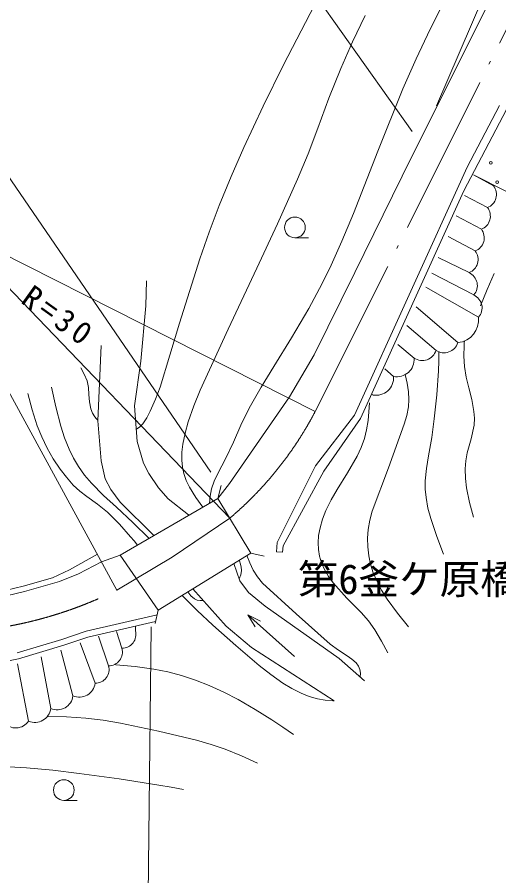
# Model space of a CAD drawing. Units: millimetres, scale not verified. Extents: x 49396 to 689396, y 4676 to 364676.
# Drawn here: x 208111 to 243762, y 228021 to 291591 of the extents above; entities that cross this region are included whole.
import ezdxf
from ezdxf.enums import TextEntityAlignment as Align

# ---------------------------------------------------------------- set-up
doc = ezdxf.new("R2010")
doc.units = ezdxf.units.MM
doc.header["$LTSCALE"] = 1000
doc.linetypes.add('DASHED', pattern=[7.5, 6, -1.5])
doc.linetypes.add('LONG_DASHED_DOTTED', pattern=[15.25, 12, -1.5, 0.25, -1.5])
doc.layers.add('S-SUV', color=7, linetype='Continuous', lineweight=13)
doc.styles.add('ＭＳ ゴシック', font='')
doc.styles.get('ＭＳ ゴシック').set_extended_font_data('MS Gothic')

msp = doc.modelspace()

# ---------------------------------------------------------------- linework, layer by layer
at = {"layer": 'S-SUV'}
for p, q in [((219508, 308276), (237345, 283123)), ((239141, 285023), (245916, 300813)), ((237290, 281236), (243982, 294551)), ((238675, 290712), (240580, 294491)), ((227812, 288052), (230123, 292468)), ((232938, 289761), (233873, 291706)), ((237638, 288507), (238675, 290712)), ((200465, 289966), (222446, 257910)), ((232059, 287791), (232938, 289761)), ((226325, 285007), (227812, 288052)), ((236655, 286275), (237638, 288507)), ((231185, 285593), (232059, 287791)), ((234795, 281669), (236655, 286275)), ((230366, 283372), (231185, 285593)), ((224896, 281945), (226325, 285007)), ((241410, 280487), (243815, 285045)), ((244341, 284756), (241170, 278745)), ((229646, 281477), (230366, 283372)), ((223945, 279797), (224896, 281945)), ((232995, 277050), (234795, 281669)), ((228871, 279605), (229646, 281477)), ((233111, 272693), (237290, 281236)), ((233087, 262124), (241410, 280487)), ((223054, 277637), (223945, 279797)), ((243374, 279096), (241880, 279923)), ((241880, 279923), (244322, 278678)), ((227388, 276296), (228871, 279605)), ((241170, 278745), (233523, 261876)), ((242921, 277491), (241213, 278397)), ((222317, 275674), (223054, 277637)), ((232145, 275012), (232995, 277050)), ((242468, 275886), (240609, 276872)), ((230167, 262391), (203172, 276035)), ((223846, 254497), (203172, 276035)), ((225854, 273018), (227388, 276296)), ((215480, 249173), (201199, 275410)), ((221640, 273700), (222317, 275674)), ((228668, 275259), (229663, 275259)), ((242015, 274281), (240005, 275346)), ((231245, 273007), (232145, 275012)), ((220137, 268949), (221640, 273700)), ((241562, 272676), (239274, 273789)), ((223734, 268501), (225854, 273018)), ((230501, 271505), (231245, 273007)), ((230106, 266581), (233111, 272693)), ((241912, 271024), (238797, 272645)), ((242904, 271421), (243427, 272624)), ((217684, 272078), (217642, 270209)), ((229702, 270028), (230501, 271505)), ((242262, 269371), (238352, 271596)), ((242418, 270209), (242904, 271421)), ((217642, 270209), (217259, 266131)), ((228425, 267856), (229702, 270028)), ((240736, 267496), (237653, 270134)), ((218683, 264202), (220137, 268949)), ((221650, 263981), (223734, 268501)), ((239115, 266924), (236954, 268767)), ((227101, 265721), (228425, 267856)), ((214328, 267278), (214073, 261713)), ((237494, 266352), (236287, 267369)), ((241174, 266500), (241197, 267291)), ((241197, 267291), (241205, 267452)), ((241205, 267452), (241215, 267623)), ((228263, 263475), (230106, 266581)), ((239314, 266117), (239330, 266844)), ((241211, 265727), (241174, 266500)), ((217259, 266131), (216792, 262818)), ((239291, 265400), (239314, 266117)), ((241343, 264938), (241211, 265727)), ((212811, 265642), (213074, 265168)), ((213074, 265168), (213282, 264666)), ((226161, 264187), (227101, 265721)), ((235969, 264985), (235333, 265557)), ((236985, 264494), (236839, 265145)), ((239164, 263627), (239291, 265400)), ((213282, 264666), (213381, 264178)), ((237084, 263845), (236985, 264494)), ((241536, 264153), (241343, 264938)), ((210658, 264196), (210967, 262744)), ((213381, 264178), (213423, 263660)), ((218358, 263320), (218683, 264202)), ((221188, 262820), (221650, 263981)), ((225279, 262633), (226161, 264187)), ((237107, 263297), (237084, 263845)), ((241759, 263279), (241536, 264153)), ((208893, 263729), (209215, 262532)), ((213423, 263660), (213462, 263122)), ((217964, 262429), (218358, 263320)), ((223824, 257056), (228263, 263475)), ((234443, 263619), (234380, 263650)), ((237070, 262750), (237107, 263297)), ((238978, 261860), (239164, 263627)), ((241921, 262404), (241759, 263279)), ((210967, 262744), (211337, 261301)), ((213462, 263122), (213560, 262596)), ((213560, 262596), (213682, 262285)), ((216792, 262818), (217004, 260184)), ((220777, 261623), (221188, 262820)), ((224669, 261391), (225279, 262633)), ((234147, 262384), (234178, 263051)), ((236946, 262104), (237070, 262750)), ((209215, 262532), (209596, 261346)), ((213682, 262285), (213857, 262001)), ((213857, 262001), (213961, 261868)), ((217405, 261488), (217705, 261934)), ((217705, 261934), (217964, 262429)), ((230189, 258384), (233087, 262124)), ((234090, 261719), (234147, 262384)), ((236762, 261468), (236946, 262104)), ((241957, 261898), (241921, 262404)), ((209596, 261346), (209934, 260512)), ((211337, 261301), (211614, 260440)), ((213961, 261868), (214075, 261744)), ((214073, 261713), (214328, 258740)), ((217186, 261258), (217405, 261488)), ((220544, 260804), (220777, 261623)), ((224112, 260121), (224669, 261391)), ((233523, 261876), (230805, 257968)), ((233980, 261049), (234090, 261719)), ((235607, 258238), (236762, 261468)), ((238803, 260484), (238978, 261860)), ((241703, 260364), (241934, 261397)), ((241934, 261397), (241957, 261898)), ((216932, 261079), (217186, 261258)), ((220373, 259985), (220544, 260804)), ((233812, 260399), (233980, 261049)), ((209934, 260512), (210332, 259693)), ((211614, 260440), (211948, 259602)), ((217004, 260184), (217472, 258570)), ((223564, 258948), (224112, 260121)), ((233574, 259731), (233812, 260399)), ((238567, 259107), (238803, 260484)), ((241410, 259329), (241703, 260364)), ((210332, 259693), (210784, 258900)), ((211948, 259602), (212269, 258948)), ((220292, 258783), (220302, 259380)), ((220302, 259380), (220373, 259985)), ((233286, 259097), (233574, 259731)), ((210784, 258900), (211289, 258136)), ((212269, 258948), (212641, 258325)), ((214328, 258740), (214625, 257423)), ((220340, 258286), (220292, 258783)), ((222962, 257804), (223564, 258948)), ((232569, 257846), (233286, 259097)), ((238411, 258185), (238567, 259107)), ((241272, 258146), (241310, 258736)), ((241310, 258736), (241410, 259329)), ((211289, 258136), (211752, 257528)), ((212641, 258325), (213104, 257689)), ((217472, 258570), (217854, 257805)), ((220448, 257801), (220340, 258286)), ((227360, 252705), (230189, 258384)), ((234396, 255028), (235607, 258238)), ((238318, 257272), (238411, 258185)), ((241294, 257444), (241272, 258146)), ((211752, 257528), (212267, 256953)), ((213104, 257689), (213616, 257087)), ((217854, 257805), (218576, 256743)), ((220628, 257292), (220448, 257801)), ((222702, 257243), (222962, 257804)), ((230805, 257968), (227789, 252446)), ((231804, 256632), (232569, 257846)), ((212267, 256953), (212749, 256503)), ((213616, 257087), (214510, 256179)), ((214625, 257423), (215050, 256616)), ((220868, 256799), (220628, 257292)), ((222505, 256676), (222702, 257243)), ((222957, 255945), (223824, 257056)), ((222957, 255945), (223214, 256912)), ((238315, 256647), (238318, 257272)), ((241375, 256747), (241294, 257444)), ((212749, 256503), (213277, 256094)), ((215050, 256616), (215730, 255681)), ((218576, 256743), (219298, 255936)), ((221340, 256040), (220868, 256799)), ((222396, 256137), (222505, 256676)), ((231355, 255854), (231804, 256632)), ((238372, 256023), (238315, 256647)), ((241596, 255652), (241375, 256747)), ((213277, 256094), (214058, 255541)), ((214510, 256179), (215451, 255309)), ((215730, 255681), (218236, 253217)), ((215737, 251762), (222957, 255945)), ((219298, 255936), (220785, 254747)), ((221864, 255312), (221340, 256040)), ((222347, 255592), (222396, 256137)), ((230964, 255056), (231355, 255854)), ((238519, 255235), (238372, 256023)), ((241876, 254568), (241596, 255652)), ((214058, 255541), (214801, 254941)), ((214801, 254941), (215674, 254049)), ((215451, 255309), (216684, 254176)), ((230717, 254426), (230964, 255056)), ((234217, 254343), (234396, 255028)), ((238723, 254466), (238519, 255235)), ((230527, 253773), (230717, 254426)), ((234098, 253653), (234217, 254343)), ((239169, 253140), (238723, 254466)), ((215674, 254049), (216511, 253107)), ((216684, 254176), (217878, 253002)), ((230427, 253224), (230527, 253773)), ((234052, 253011), (234098, 253653)), ((216511, 253107), (216764, 252811)), ((230387, 252670), (230427, 253224)), ((234065, 252366), (234052, 253011)), ((239669, 251841), (239169, 253140)), ((216764, 252811), (217023, 252507)), ((227298, 252019), (227360, 252705)), ((227789, 252446), (227746, 251979)), ((230411, 252171), (230387, 252670)), ((211975, 250675), (214055, 251841)), ((214346, 251278), (215737, 251762)), ((225411, 251920), (218544, 247684)), ((226384, 251690), (225411, 251920)), ((227298, 252019), (227746, 251979)), ((230493, 251690), (230411, 252171)), ((234138, 251723), (234065, 252366)), ((214346, 251278), (212655, 250383)), ((224150, 251143), (224603, 249855)), ((224580, 251278), (224534, 251379)), ((224622, 251176), (224580, 251278)), ((224697, 250908), (224622, 251176)), ((225328, 251187), (225103, 251731)), ((225588, 250661), (225328, 251187)), ((230643, 251192), (230493, 251690)), ((230851, 250712), (230643, 251192)), ((234271, 251092), (234138, 251723)), ((210736, 250072), (211975, 250675)), ((224656, 250305), (224712, 250630)), ((224712, 250630), (224697, 250908)), ((225904, 250155), (225588, 250661)), ((231146, 250192), (230851, 250712)), ((234469, 250462), (234271, 251092)), ((208549, 249468), (210736, 250072)), ((212655, 250383), (211253, 249800)), ((224546, 250015), (224656, 250305)), ((224603, 249855), (225240, 249005)), ((226264, 249691), (225904, 250155)), ((231491, 249706), (231146, 250192)), ((234721, 249863), (234469, 250462)), ((235088, 249163), (234721, 249863)), ((205663, 248776), (208549, 249468)), ((211253, 249800), (208649, 249081)), ((221122, 249275), (223589, 246506)), ((228755, 247410), (226264, 249691)), ((232518, 248583), (231491, 249706)), ((208649, 249081), (205733, 248381)), ((220321, 248780), (221432, 247667)), ((220738, 249037), (220972, 248754)), ((220972, 248754), (221236, 248528)), ((225240, 249005), (226472, 247985)), ((233582, 247509), (232518, 248583)), ((235509, 248491), (235088, 249163)), ((221236, 248528), (221434, 248437)), ((221434, 248437), (221648, 248404)), ((221648, 248404), (221766, 248405)), ((221766, 248405), (221888, 248416)), ((226472, 247985), (231952, 244120)), ((236265, 247456), (235509, 248491)), ((213225, 246135), (218464, 247346)), ((218544, 247684), (218313, 246711)), ((221432, 247667), (222594, 246587)), ((228648, 244263), (225179, 247333)), ((225737, 246455), (225179, 247333)), ((225179, 247333), (226117, 246884)), ((231277, 245182), (228755, 247410)), ((234104, 246894), (233582, 247509)), ((237065, 246462), (236265, 247456)), ((218348, 246858), (213348, 245701)), ((234580, 246240), (234104, 246894)), ((211424, 245527), (213225, 246135)), ((215867, 244867), (215462, 246100)), ((216859, 246163), (216870, 246516)), ((218033, 246457), (217767, 222599)), ((222594, 246587), (224290, 245068)), ((223589, 246506), (225458, 244934)), ((235084, 245404), (234580, 246240)), ((208098, 244521), (211424, 245527)), ((213348, 245701), (211562, 245098)), ((214874, 243571), (214124, 245754)), ((235536, 244537), (235084, 245404)), ((211562, 245098), (208205, 244084)), ((213882, 242275), (212785, 245270)), ((224290, 245068), (226022, 243597)), ((225458, 244934), (231569, 240976)), ((231896, 244718), (231277, 245182)), ((210601, 240412), (209877, 244231)), ((212242, 241343), (211331, 244716)), ((232547, 244305), (231896, 244718)), ((231952, 244120), (233821, 242463)), ((232893, 244068), (232547, 244305)), ((208205, 244084), (205262, 243528)), ((208961, 239480), (208124, 243723)), ((215419, 243653), (216833, 243519)), ((216833, 243519), (218238, 243326)), ((226022, 243597), (226881, 242922)), ((233193, 243791), (232893, 244068)), ((233365, 243553), (233193, 243791)), ((233482, 243287), (233365, 243553)), ((218238, 243326), (219254, 243118)), ((219254, 243118), (220268, 242849)), ((220268, 242849), (221303, 242511)), ((226881, 242922), (227781, 242291)), ((233523, 243019), (233482, 243287)), ((233501, 242746), (233523, 243019)), ((221303, 242511), (222318, 242115)), ((227781, 242291), (228447, 241888)), ((222318, 242115), (223410, 241620)), ((223410, 241620), (224476, 241071)), ((228447, 241888), (229142, 241537)), ((224476, 241071), (225730, 240346)), ((229142, 241537), (229728, 241303)), ((229728, 241303), (230343, 241123)), ((230343, 241123), (230903, 241022)), ((230903, 241022), (231479, 240980)), ((231479, 240980), (231519, 240978)), ((231519, 240978), (231568, 240977)), ((225730, 240346), (226961, 239566)), ((210331, 239817), (211761, 239790)), ((211761, 239790), (213185, 239703)), ((213185, 239703), (214470, 239545)), ((214470, 239545), (215749, 239328)), ((215749, 239328), (218570, 238726)), ((226961, 239566), (227768, 239029)), ((227768, 239029), (228570, 238486)), ((218570, 238726), (221386, 238065)), ((221386, 238065), (222458, 237755)), ((222458, 237755), (223513, 237388)), ((223513, 237388), (224717, 236898)), ((224717, 236898), (225909, 236373)), ((207520, 236088), (208808, 236022)), ((208808, 236022), (210757, 235837)), ((210757, 235837), (212711, 235591)), ((212711, 235591), (215663, 235190)), ((215663, 235190), (218606, 234730)), ((218606, 234730), (219513, 234575)), ((219513, 234575), (220429, 234416)), ((211565, 233607), (212560, 233607))]:
    msp.add_line(p, q, dxfattribs=at)
at = {"layer": 'S-SUV', "linetype": 'LONG_DASHED_DOTTED'}
for p, q in [((230167, 262391), (244723, 291476)), ((219591, 251613), (223846, 254497)), ((215480, 249173), (219591, 251613))]:
    msp.add_line(p, q, dxfattribs=at)
at = {"layer": 'S-SUV', "linetype": 'DASHED'}
for p, q in [((222957, 255945), (225411, 251920)), ((215737, 251762), (218544, 247684))]:
    msp.add_line(p, q, dxfattribs=at)
at = {"layer": 'S-SUV'}
for centre, radius in [((243171, 280804), 99.5), ((243634, 279377), 99.5), ((228668, 276024), 765), ((211565, 234372), 765)]:
    msp.add_circle(centre, radius, dxfattribs=at)
for centre, radius, start, end in [((242546, 278464), 1042, 291.11198, 37.37219), ((242093, 276859), 1042, 291.11198, 37.37219), ((241640, 275254), 1042, 291.11198, 37.37219), ((241187, 273649), 1042, 291.11198, 37.37219), ((241117, 271719), 1056, 318.81407, 65.07428), ((241467, 270066), 1056, 318.81407, 65.07428), ((240560, 269198), 1711, 275.92174, 5.81746), ((239711, 267818), 1074, 236.30994, 342.57014), ((238090, 267246), 1074, 236.30994, 342.57014), ((236199, 266263), 1299, 259.80783, 3.90226), ((234673, 264897), 1299, 259.80783, 3.90226), ((215877, 245887), 1020, 269.43132, 15.69153), ((214884, 244591), 1020, 269.43132, 15.69153), ((213892, 243295), 1020, 269.43132, 15.69153), ((212713, 242424), 1179, 246.46219, 352.7224), ((211072, 241492), 1179, 246.46219, 352.7224), ((209432, 240561), 1179, 246.46219, 352.7224), ((208000, 240129), 1160, 219.68546, 325.94566)]:
    msp.add_arc(centre, radius, start, end, dxfattribs=at)
at = {"layer": 'S-SUV', "linetype": 'LONG_DASHED_DOTTED'}
for centre, radius, start, end in [((206772, 274646), 26411, 310.2766, 332.35309), ((201961, 276361), 30364, 242.14116, 296.43901)]:
    msp.add_arc(centre, radius, start, end, dxfattribs=at)

# ---------------------------------------------------------------- texts
at = {"layer": 'S-SUV', "style": 'ＭＳ ゴシック'}
msp.add_text('第6釜ケ原橋', height=2199, dxfattribs=at).set_placement((228886, 248230), align=Align.BOTTOM_LEFT)
at = {"layer": 'S-SUV', "insert": (208281, 270470), "char_height": 1686, "attachment_point": 7, "rotation": 324.5, "style": 'ＭＳ ゴシック'}
msp.add_mtext('\\T1.3;R=30', dxfattribs=at)

doc.saveas('drawing.dxf')
